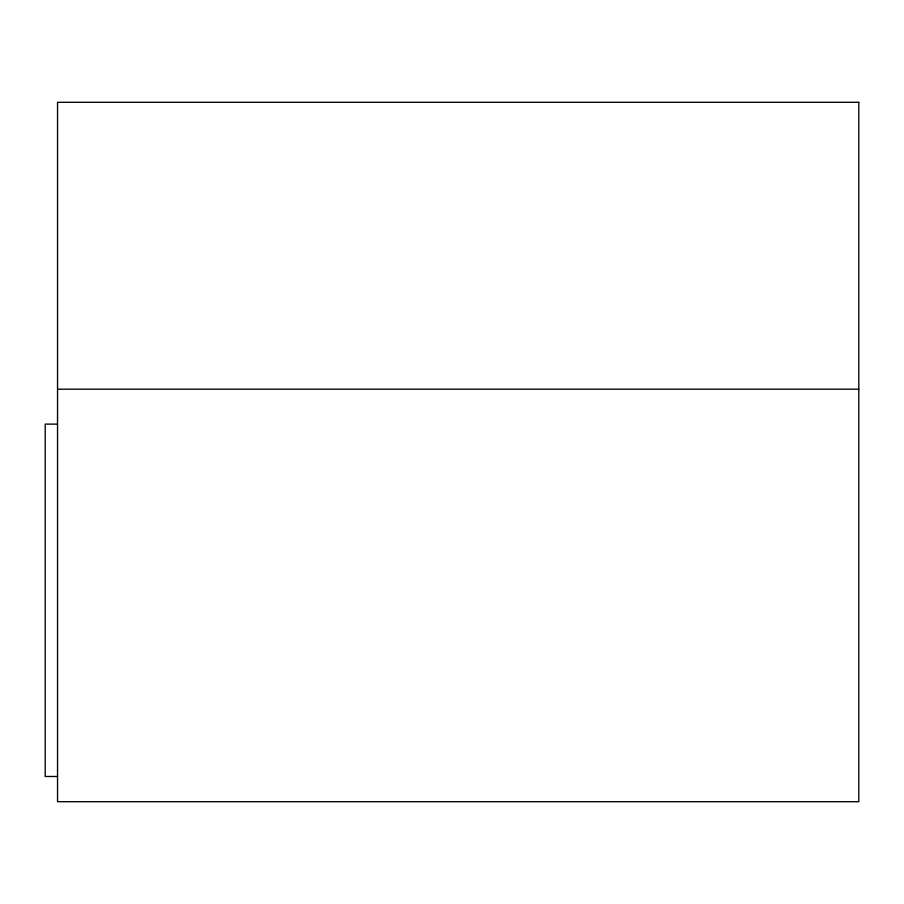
<?xml version="1.0" encoding="UTF-8"?>
<svg xmlns="http://www.w3.org/2000/svg" width="904" height="904" viewBox="0 0 904 904"><rect width="100%" height="100%" fill="white"/><g stroke="black" fill="none" stroke-linecap="round" stroke-linejoin="round"><path stroke-width="1.36" d="M57.54 389.195L858.8 389.195M57.54 424.112L45.2 424.112L45.2 776.479L57.54 776.479M858.8 102.31L57.54 102.31L57.54 801.69L858.8 801.69L858.8 102.31"/></g></svg>
